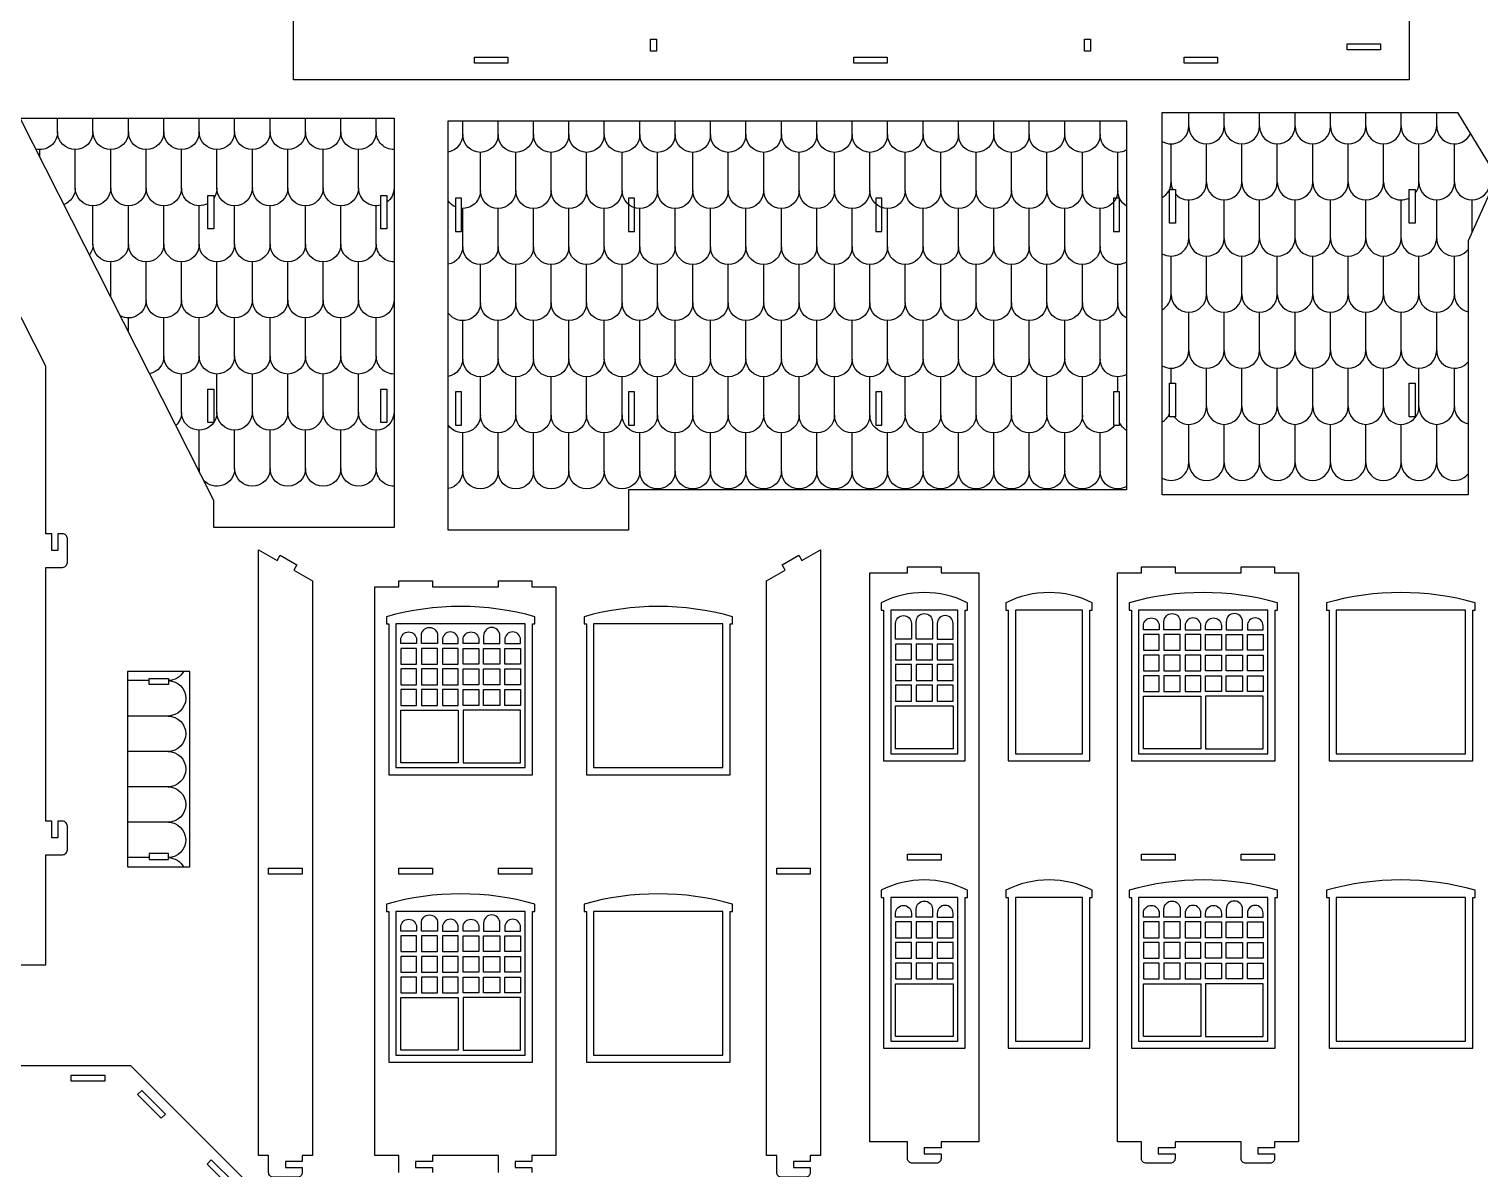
# Model space of a CAD drawing. Extents: x -1025 to 1051, y -1223 to 592.
# Drawn here: x -503 to 224, y -933 to -362 of the extents above; entities that cross this region are included whole.
import ezdxf

# ---------------------------------------------------------------- set-up
doc = ezdxf.new("R2010")
doc.units = 0
doc.header["$MEASUREMENT"] = 0
doc.layers.add('LAYER1', color=18, linetype='CONTINUOUS')

msp = doc.modelspace()

# ---------------------------------------------------------------- linework, layer by layer
at = {"layer": 'LAYER1'}
for points in [[(188.24, -351.83), (188.24, -387.21), (-370.69, -387.21), (-370.69, -336.25)], [(-488.9, -413.28), (-488.9, -406.42)], [(-471.16, -413.28), (-471.16, -406.42)], [(-453.42, -413.28), (-453.42, -406.42)], [(-435.68, -413.28), (-435.68, -406.42)], [(-417.94, -413.28), (-417.94, -406.42)], [(-400.2, -413.28), (-400.2, -406.42)], [(-382.46, -413.28), (-382.46, -406.42)], [(-364.72, -413.28), (-364.72, -406.42)], [(-346.98, -413.28), (-346.98, -406.42)], [(-329.24, -413.28), (-329.24, -406.42)], [(77.78, -410.39), (77.78, -403.53)], [(95.52, -410.39), (95.52, -403.53)], [(113.26, -410.39), (113.26, -403.53)], [(131, -410.39), (131, -403.53)], [(148.74, -410.39), (148.74, -403.53)], [(166.48, -410.39), (166.48, -403.53)], [(184.22, -410.39), (184.22, -403.53)], [(201.96, -410.39), (201.96, -403.53)], [(-285.97, -414.63), (-285.97, -407.77)], [(-268.23, -414.63), (-268.23, -407.77)], [(-250.49, -414.63), (-250.49, -407.77)], [(-232.75, -414.63), (-232.75, -407.77)], [(-215.01, -414.63), (-215.01, -407.77)], [(-197.27, -414.63), (-197.27, -407.77)], [(-179.53, -414.63), (-179.53, -407.77)], [(-161.79, -414.63), (-161.79, -407.77)], [(-144.05, -414.63), (-144.05, -407.77)], [(-126.31, -414.63), (-126.31, -407.77)], [(-108.57, -414.63), (-108.57, -407.77)], [(-90.83, -414.63), (-90.83, -407.77)], [(-73.09, -414.63), (-73.09, -407.77)], [(-55.35, -414.63), (-55.35, -407.77)], [(-37.61, -414.63), (-37.61, -407.77)], [(-19.87, -414.63), (-19.87, -407.77)], [(-2.13, -414.63), (-2.13, -407.77)], [(15.61, -414.63), (15.61, -407.77)], [(33.35, -414.63), (33.35, -407.77)], [(68.91, -438.49), (68.91, -419.26)], [(86.65, -438.49), (86.65, -419.26)], [(104.39, -438.49), (104.39, -419.26)], [(122.13, -438.49), (122.13, -419.26)], [(139.87, -438.49), (139.87, -419.26)], [(157.61, -438.49), (157.61, -419.26)], [(175.35, -438.49), (175.35, -419.26)], [(193.09, -438.49), (193.09, -419.26)], [(210.83, -438.49), (210.83, -419.26)], [(-497.77, -425.88), (-497.77, -422.15)], [(-480.03, -441.38), (-480.03, -422.15)], [(-462.29, -441.38), (-462.29, -422.15)], [(-444.55, -441.38), (-444.55, -422.15)], [(-426.81, -441.38), (-426.81, -422.15)], [(-409.07, -441.38), (-409.07, -422.15)], [(-391.33, -441.38), (-391.33, -422.15)], [(-373.59, -441.38), (-373.59, -422.15)], [(-355.85, -441.38), (-355.85, -422.15)], [(-338.11, -441.38), (-338.11, -422.15)], [(-277.1, -442.73), (-277.1, -423.5)], [(-259.36, -442.73), (-259.36, -423.5)], [(-241.62, -442.73), (-241.62, -423.5)], [(-223.88, -442.73), (-223.88, -423.5)], [(-206.14, -442.73), (-206.14, -423.5)], [(-188.4, -442.73), (-188.4, -423.5)], [(-170.66, -442.73), (-170.66, -423.5)], [(-152.92, -442.73), (-152.92, -423.5)], [(-135.18, -442.73), (-135.18, -423.5)], [(-117.44, -442.73), (-117.44, -423.5)], [(-99.7, -442.73), (-99.7, -423.5)], [(-81.96, -442.73), (-81.96, -423.5)], [(-64.22, -442.73), (-64.22, -423.5)], [(-46.48, -442.73), (-46.48, -423.5)], [(-28.74, -442.73), (-28.74, -423.5)], [(-11, -442.73), (-11, -423.5)], [(6.74, -442.73), (6.74, -423.5)], [(24.48, -442.73), (24.48, -423.5)], [(42.22, -442.73), (42.22, -423.5)], [(-471.16, -469.49), (-471.16, -450.25)], [(-453.42, -469.49), (-453.42, -450.25)], [(-435.68, -469.49), (-435.68, -450.25)], [(-417.94, -469.49), (-417.94, -450.25)], [(-400.2, -469.49), (-400.2, -450.25)], [(-382.46, -469.49), (-382.46, -450.25)], [(-364.72, -469.49), (-364.72, -450.25)], [(-346.98, -469.49), (-346.98, -450.25)], [(-329.24, -469.49), (-329.24, -450.25)], [(77.78, -466.59), (77.78, -447.36)], [(95.52, -466.59), (95.52, -447.36)], [(113.26, -466.59), (113.26, -447.36)], [(131, -466.59), (131, -447.36)], [(148.74, -466.59), (148.74, -447.36)], [(166.48, -466.59), (166.48, -447.36)], [(184.22, -466.59), (184.22, -447.36)], [(201.96, -466.59), (201.96, -447.36)], [(219.7, -463.42), (219.7, -447.36)], [(-285.97, -470.83), (-285.97, -451.6)], [(-268.23, -470.83), (-268.23, -451.6)], [(-250.49, -470.83), (-250.49, -451.6)], [(-232.75, -470.83), (-232.75, -451.6)], [(-215.01, -470.83), (-215.01, -451.6)], [(-197.27, -470.83), (-197.27, -451.6)], [(-179.53, -470.83), (-179.53, -451.6)], [(-161.79, -470.83), (-161.79, -451.6)], [(-144.05, -470.83), (-144.05, -451.6)], [(-126.31, -470.83), (-126.31, -451.6)], [(-108.57, -470.83), (-108.57, -451.6)], [(-90.83, -470.83), (-90.83, -451.6)], [(-73.09, -470.83), (-73.09, -451.6)], [(-55.35, -470.83), (-55.35, -451.6)], [(-37.61, -470.83), (-37.61, -451.6)], [(-19.87, -470.83), (-19.87, -451.6)], [(-2.13, -470.83), (-2.13, -451.6)], [(15.61, -470.83), (15.61, -451.6)], [(33.35, -470.83), (33.35, -451.6)], [(-462.29, -495.95), (-462.29, -478.36)], [(-444.55, -497.59), (-444.55, -478.36)], [(-426.81, -497.59), (-426.81, -478.36)], [(-409.07, -497.59), (-409.07, -478.36)], [(-391.33, -497.59), (-391.33, -478.36)], [(-373.59, -497.59), (-373.59, -478.36)], [(-355.85, -497.59), (-355.85, -478.36)], [(-338.11, -497.59), (-338.11, -478.36)], [(-277.1, -498.94), (-277.1, -479.7)], [(-259.36, -498.94), (-259.36, -479.7)], [(-241.62, -498.94), (-241.62, -479.7)], [(-223.88, -498.94), (-223.88, -479.7)], [(-206.14, -498.94), (-206.14, -479.7)], [(-188.4, -498.94), (-188.4, -479.7)], [(-170.66, -498.94), (-170.66, -479.7)], [(-152.92, -498.94), (-152.92, -479.7)], [(-135.18, -498.94), (-135.18, -479.7)], [(-117.44, -498.94), (-117.44, -479.7)], [(-99.7, -498.94), (-99.7, -479.7)], [(-81.96, -498.94), (-81.96, -479.7)], [(-64.22, -498.94), (-64.22, -479.7)], [(-46.48, -498.94), (-46.48, -479.7)], [(-28.74, -498.94), (-28.74, -479.7)], [(-11, -498.94), (-11, -479.7)], [(6.74, -498.94), (6.74, -479.7)], [(24.48, -498.94), (24.48, -479.7)], [(42.22, -498.94), (42.22, -479.7)], [(68.91, -494.7), (68.91, -475.46)], [(86.65, -494.7), (86.65, -475.46)], [(104.39, -494.7), (104.39, -475.46)], [(122.13, -494.7), (122.13, -475.46)], [(139.87, -494.7), (139.87, -475.46)], [(157.61, -494.7), (157.61, -475.46)], [(175.35, -494.7), (175.35, -475.46)], [(193.09, -494.7), (193.09, -475.46)], [(210.83, -494.7), (210.83, -475.46)], [(-453.42, -513.47), (-453.42, -506.46)], [(-435.68, -525.69), (-435.68, -506.46)], [(-417.94, -525.69), (-417.94, -506.46)], [(-400.2, -525.69), (-400.2, -506.46)], [(-382.46, -525.69), (-382.46, -506.46)], [(-364.72, -525.69), (-364.72, -506.46)], [(-346.98, -525.69), (-346.98, -506.46)], [(-329.24, -525.69), (-329.24, -506.46)], [(-285.97, -527.04), (-285.97, -507.81)], [(-268.23, -527.04), (-268.23, -507.81)], [(-250.49, -527.04), (-250.49, -507.81)], [(-232.75, -527.04), (-232.75, -507.81)], [(-215.01, -527.04), (-215.01, -507.81)], [(-197.27, -527.04), (-197.27, -507.81)], [(-179.53, -527.04), (-179.53, -507.81)], [(-161.79, -527.04), (-161.79, -507.81)], [(-144.05, -527.04), (-144.05, -507.81)], [(-126.31, -527.04), (-126.31, -507.81)], [(-108.57, -527.04), (-108.57, -507.81)], [(-90.83, -527.04), (-90.83, -507.81)], [(-73.09, -527.04), (-73.09, -507.81)], [(-55.35, -527.04), (-55.35, -507.81)], [(-37.61, -527.04), (-37.61, -507.81)], [(-19.87, -527.04), (-19.87, -507.81)], [(-2.13, -527.04), (-2.13, -507.81)], [(15.61, -527.04), (15.61, -507.81)], [(33.35, -527.04), (33.35, -507.81)], [(77.78, -522.8), (77.78, -503.57)], [(95.52, -522.8), (95.52, -503.57)], [(113.26, -522.8), (113.26, -503.57)], [(131, -522.8), (131, -503.57)], [(148.74, -522.8), (148.74, -503.57)], [(166.48, -522.8), (166.48, -503.57)], [(184.22, -522.8), (184.22, -503.57)], [(201.96, -522.8), (201.96, -503.57)], [(-426.81, -553.8), (-426.81, -534.56)], [(-409.07, -553.8), (-409.07, -534.56)], [(-391.33, -553.8), (-391.33, -534.56)], [(-373.59, -553.8), (-373.59, -534.56)], [(-355.85, -553.8), (-355.85, -534.56)], [(-338.11, -553.8), (-338.11, -534.56)], [(-277.1, -555.15), (-277.1, -535.91)], [(-259.36, -555.15), (-259.36, -535.91)], [(-241.62, -555.15), (-241.62, -535.91)], [(-223.88, -555.15), (-223.88, -535.91)], [(-206.14, -555.15), (-206.14, -535.91)], [(-188.4, -555.15), (-188.4, -535.91)], [(-170.66, -555.15), (-170.66, -535.91)], [(-152.92, -555.15), (-152.92, -535.91)], [(-135.18, -555.15), (-135.18, -535.91)], [(-117.44, -555.15), (-117.44, -535.91)], [(-99.7, -555.15), (-99.7, -535.91)], [(-81.96, -555.15), (-81.96, -535.91)], [(-64.22, -555.15), (-64.22, -535.91)], [(-46.48, -555.15), (-46.48, -535.91)], [(-28.74, -555.15), (-28.74, -535.91)], [(-11, -555.15), (-11, -535.91)], [(6.74, -555.15), (6.74, -535.91)], [(24.48, -555.15), (24.48, -535.91)], [(42.22, -543.41), (42.22, -535.91)], [(68.91, -539.17), (68.91, -531.67)], [(86.65, -550.91), (86.65, -531.67)], [(104.39, -550.91), (104.39, -531.67)], [(122.13, -550.91), (122.13, -531.67)], [(139.87, -550.91), (139.87, -531.67)], [(157.61, -550.91), (157.61, -531.67)], [(175.35, -550.91), (175.35, -531.67)], [(193.09, -550.91), (193.09, -531.67)], [(210.83, -550.91), (210.83, -531.67)], [(-417.94, -581.9), (-417.94, -562.67)], [(-400.2, -581.9), (-400.2, -562.67)], [(-382.46, -581.9), (-382.46, -562.67)], [(-364.72, -581.9), (-364.72, -562.67)], [(-346.98, -581.9), (-346.98, -562.67)], [(-329.24, -581.9), (-329.24, -562.67)], [(-285.97, -583.25), (-285.97, -564.02)], [(-268.23, -583.25), (-268.23, -564.02)], [(-250.49, -583.25), (-250.49, -564.02)], [(-232.75, -583.25), (-232.75, -564.02)], [(-215.01, -583.25), (-215.01, -564.02)], [(-197.27, -583.25), (-197.27, -564.02)], [(-179.53, -583.25), (-179.53, -564.02)], [(-161.79, -583.25), (-161.79, -564.02)], [(-144.05, -583.25), (-144.05, -564.02)], [(-126.31, -583.25), (-126.31, -564.02)], [(-108.57, -583.25), (-108.57, -564.02)], [(-90.83, -583.25), (-90.83, -564.02)], [(-73.09, -583.25), (-73.09, -564.02)], [(-55.35, -583.25), (-55.35, -564.02)], [(-37.61, -583.25), (-37.61, -564.02)], [(-19.87, -583.25), (-19.87, -564.02)], [(-2.13, -583.25), (-2.13, -564.02)], [(15.61, -583.25), (15.61, -564.02)], [(33.35, -583.25), (33.35, -564.02)], [(77.78, -579.01), (77.78, -559.78)], [(95.52, -579.01), (95.52, -559.78)], [(113.26, -579.01), (113.26, -559.78)], [(131, -579.01), (131, -559.78)], [(148.74, -579.01), (148.74, -559.78)], [(166.48, -579.01), (166.48, -559.78)], [(184.22, -579.01), (184.22, -559.78)], [(201.96, -579.01), (201.96, -559.78)], [(-443.01, -688.17), (-453.8, -688.17)], [(-433.58, -705.91), (-453.8, -705.91)], [(-433.58, -723.65), (-453.8, -723.65)], [(-433.58, -741.39), (-453.8, -741.39)], [(-433.58, -759.13), (-453.8, -759.13)], [(-443.01, -776.87), (-453.8, -776.87)]]:
    msp.add_lwpolyline(points, dxfattribs=at)
for points in [[(-191.89, -366.81), (-188.89, -366.81), (-188.89, -372.81), (-191.89, -372.81)], [(25.61, -366.81), (28.61, -366.81), (28.61, -372.81), (25.61, -372.81)], [(157.04, -369.21), (173.84, -369.21), (173.84, -372.21), (157.04, -372.21)], [(-280.09, -375.81), (-263.29, -375.81), (-263.29, -378.81), (-280.09, -378.81)], [(-90.04, -375.81), (-73.24, -375.81), (-73.24, -378.81), (-90.04, -378.81)], [(75.42, -375.81), (92.22, -375.81), (92.22, -378.81), (75.42, -378.81)], [(-410.63, -597.97), (-507.63, -406.42), (-320.37, -406.42), (-320.37, -611.41), (-410.63, -611.41)], [(217.71, -467.85), (217.71, -595.08), (64.49, -595.08), (64.49, -403.53), (212.36, -403.53), (232.07, -435.98)], [(46.64, -592.66), (-112.28, -592.66), (-202.96, -592.66), (-202.96, -612.76), (-293.22, -612.76), (-293.22, -407.77), (46.64, -407.77)], [(68.09, -442.18), (71.09, -442.18), (71.09, -458.98), (68.09, -458.98)], [(188.22, -442.18), (191.22, -442.18), (191.22, -458.98), (188.22, -458.98)], [(-413.63, -445.07), (-410.63, -445.07), (-410.63, -461.87), (-413.63, -461.87)], [(-326.97, -445.07), (-323.97, -445.07), (-323.97, -461.87), (-326.97, -461.87)], [(-286.62, -446.42), (-289.62, -446.42), (-289.62, -463.22), (-286.62, -463.22)], [(-199.96, -446.42), (-202.96, -446.42), (-202.96, -463.22), (-199.96, -463.22)], [(-75.97, -446.42), (-78.97, -446.42), (-78.97, -463.22), (-75.97, -463.22)], [(43.04, -446.42), (40.04, -446.42), (40.04, -463.22), (43.04, -463.22)], [(-413.63, -542.07), (-410.63, -542.07), (-410.63, -558.87), (-413.63, -558.87)], [(-326.97, -542.07), (-323.97, -542.07), (-323.97, -558.87), (-326.97, -558.87)], [(-286.62, -543.41), (-289.62, -543.41), (-289.62, -560.21), (-286.62, -560.21)], [(-199.96, -543.41), (-202.96, -543.41), (-202.96, -560.21), (-199.96, -560.21)], [(-75.97, -543.41), (-78.97, -543.41), (-78.97, -560.21), (-75.97, -560.21)], [(43.04, -543.41), (40.04, -543.41), (40.04, -560.21), (43.04, -560.21)], [(68.09, -539.17), (71.09, -539.17), (71.09, -555.97), (68.09, -555.97)], [(188.22, -539.17), (191.22, -539.17), (191.22, -555.97), (188.22, -555.97)], [(-37.91, -652.8), (-71.51, -652.8), (-71.51, -724.8), (-37.91, -724.8)], [(24.58, -652.8), (-9.02, -652.8), (-9.02, -724.8), (24.58, -724.8)], [(117.43, -652.8), (52.63, -652.8), (52.63, -724.8), (117.43, -724.8)], [(216.43, -652.8), (151.63, -652.8), (151.63, -724.8), (216.43, -724.8)], [(-254.59, -659.77), (-319.39, -659.77), (-319.39, -731.77), (-254.59, -731.77)], [(-155.59, -659.77), (-220.39, -659.77), (-220.39, -731.77), (-155.59, -731.77)], [(55.03, -672.98), (62.95, -672.98), (62.95, -665.06), (55.03, -665.06)], [(65.35, -672.98), (73.51, -672.98), (73.51, -665.06), (65.35, -665.06)], [(75.91, -672.98), (83.83, -672.98), (83.83, -665.06), (75.91, -665.06)], [(94.15, -672.98), (86.23, -672.98), (86.23, -665.06), (94.15, -665.06)], [(104.71, -672.98), (96.55, -672.98), (96.55, -665.06), (104.71, -665.06)], [(115.03, -672.98), (107.11, -672.98), (107.11, -665.06), (115.03, -665.06)], [(-316.99, -679.95), (-309.07, -679.95), (-309.07, -672.03), (-316.99, -672.03)], [(-306.67, -679.95), (-298.51, -679.95), (-298.51, -672.03), (-306.67, -672.03)], [(-296.11, -679.95), (-288.19, -679.95), (-288.19, -672.03), (-296.11, -672.03)], [(-277.87, -679.95), (-285.79, -679.95), (-285.79, -672.03), (-277.87, -672.03)], [(-267.31, -679.95), (-275.47, -679.95), (-275.47, -672.03), (-267.31, -672.03)], [(-256.99, -679.95), (-264.91, -679.95), (-264.91, -672.03), (-256.99, -672.03)], [(-69.11, -677.78), (-61.19, -677.78), (-61.19, -669.86), (-69.11, -669.86)], [(-58.79, -677.78), (-50.63, -677.78), (-50.63, -669.86), (-58.79, -669.86)], [(-48.23, -677.78), (-40.31, -677.78), (-40.31, -669.86), (-48.23, -669.86)], [(55.03, -683.3), (62.95, -683.3), (62.95, -675.38), (55.03, -675.38)], [(65.35, -683.3), (73.51, -683.3), (73.51, -675.38), (65.35, -675.38)], [(75.91, -683.3), (83.83, -683.3), (83.83, -675.38), (75.91, -675.38)], [(94.15, -683.3), (86.23, -683.3), (86.23, -675.38), (94.15, -675.38)], [(104.71, -683.3), (96.55, -683.3), (96.55, -675.38), (104.71, -675.38)], [(115.03, -683.3), (107.11, -683.3), (107.11, -675.38), (115.03, -675.38)], [(-316.99, -690.27), (-309.07, -690.27), (-309.07, -682.35), (-316.99, -682.35)], [(-306.67, -690.27), (-298.51, -690.27), (-298.51, -682.35), (-306.67, -682.35)], [(-296.11, -690.27), (-288.19, -690.27), (-288.19, -682.35), (-296.11, -682.35)], [(-277.87, -690.27), (-285.79, -690.27), (-285.79, -682.35), (-277.87, -682.35)], [(-267.31, -690.27), (-275.47, -690.27), (-275.47, -682.35), (-267.31, -682.35)], [(-256.99, -690.27), (-264.91, -690.27), (-264.91, -682.35), (-256.99, -682.35)], [(-69.11, -688.1), (-61.19, -688.1), (-61.19, -680.18), (-69.11, -680.18)], [(-58.79, -688.1), (-50.63, -688.1), (-50.63, -680.18), (-58.79, -680.18)], [(-48.23, -688.1), (-40.31, -688.1), (-40.31, -680.18), (-48.23, -680.18)], [(-453.8, -781.45), (-422.62, -781.45), (-422.62, -683.58), (-453.8, -683.58)], [(-443.01, -690.18), (-443.01, -687.18), (-433.41, -687.18), (-433.41, -690.18)], [(-69.11, -698.42), (-61.19, -698.42), (-61.19, -690.5), (-69.11, -690.5)], [(-58.79, -698.42), (-50.63, -698.42), (-50.63, -690.5), (-58.79, -690.5)], [(-48.23, -698.42), (-40.31, -698.42), (-40.31, -690.5), (-48.23, -690.5)], [(55.03, -693.62), (62.95, -693.62), (62.95, -685.7), (55.03, -685.7)], [(65.35, -693.62), (73.51, -693.62), (73.51, -685.7), (65.35, -685.7)], [(75.91, -693.62), (83.83, -693.62), (83.83, -685.7), (75.91, -685.7)], [(94.15, -693.62), (86.23, -693.62), (86.23, -685.7), (94.15, -685.7)], [(104.71, -693.62), (96.55, -693.62), (96.55, -685.7), (104.71, -685.7)], [(115.03, -693.62), (107.11, -693.62), (107.11, -685.7), (115.03, -685.7)], [(-316.99, -700.59), (-309.07, -700.59), (-309.07, -692.67), (-316.99, -692.67)], [(-306.67, -700.59), (-298.51, -700.59), (-298.51, -692.67), (-306.67, -692.67)], [(-296.11, -700.59), (-288.19, -700.59), (-288.19, -692.67), (-296.11, -692.67)], [(-277.87, -700.59), (-285.79, -700.59), (-285.79, -692.67), (-277.87, -692.67)], [(-267.31, -700.59), (-275.47, -700.59), (-275.47, -692.67), (-267.31, -692.67)], [(-256.99, -700.59), (-264.91, -700.59), (-264.91, -692.67), (-256.99, -692.67)], [(83.83, -722.4), (55.03, -722.4), (55.03, -696.02), (83.83, -696.02)], [(86.23, -722.4), (115.03, -722.4), (115.03, -696.02), (86.23, -696.02)], [(-288.19, -729.37), (-316.99, -729.37), (-316.99, -702.99), (-288.19, -702.99)], [(-285.79, -729.37), (-256.99, -729.37), (-256.99, -702.99), (-285.79, -702.99)], [(-40.31, -722.4), (-69.11, -722.4), (-69.11, -700.82), (-40.31, -700.82)], [(-443.01, -774.85), (-443.01, -777.85), (-433.41, -777.85), (-433.41, -774.85)], [(-63.11, -775.2), (-46.31, -775.2), (-46.31, -778.2), (-63.11, -778.2)], [(54.09, -775.2), (70.89, -775.2), (70.89, -778.2), (54.09, -778.2)], [(103.96, -775.2), (120.76, -775.2), (120.76, -778.2), (103.96, -778.2)], [(-383.18, -782.17), (-366.38, -782.17), (-366.38, -785.17), (-383.18, -785.17)], [(-317.93, -782.17), (-301.13, -782.17), (-301.13, -785.17), (-317.93, -785.17)], [(-268.05, -782.17), (-251.25, -782.17), (-251.25, -785.17), (-268.05, -785.17)], [(-128.63, -782.17), (-111.83, -782.17), (-111.83, -785.17), (-128.63, -785.17)], [(-37.91, -796.8), (-71.51, -796.8), (-71.51, -868.8), (-37.91, -868.8)], [(24.58, -796.8), (-9.02, -796.8), (-9.02, -868.8), (24.58, -868.8)], [(117.43, -796.8), (52.63, -796.8), (52.63, -868.8), (117.43, -868.8)], [(216.43, -796.8), (151.63, -796.8), (151.63, -868.8), (216.43, -868.8)], [(-254.59, -803.77), (-319.39, -803.77), (-319.39, -875.77), (-254.59, -875.77)], [(-155.59, -803.77), (-220.39, -803.77), (-220.39, -875.77), (-155.59, -875.77)], [(-69.11, -816.98), (-61.19, -816.98), (-61.19, -809.06), (-69.11, -809.06)], [(-58.79, -816.98), (-50.63, -816.98), (-50.63, -809.06), (-58.79, -809.06)], [(-48.23, -816.98), (-40.31, -816.98), (-40.31, -809.06), (-48.23, -809.06)], [(55.03, -816.98), (62.95, -816.98), (62.95, -809.06), (55.03, -809.06)], [(65.35, -816.98), (73.51, -816.98), (73.51, -809.06), (65.35, -809.06)], [(75.91, -816.98), (83.83, -816.98), (83.83, -809.06), (75.91, -809.06)], [(94.15, -816.98), (86.23, -816.98), (86.23, -809.06), (94.15, -809.06)], [(104.71, -816.98), (96.55, -816.98), (96.55, -809.06), (104.71, -809.06)], [(115.03, -816.98), (107.11, -816.98), (107.11, -809.06), (115.03, -809.06)], [(-316.99, -823.95), (-309.07, -823.95), (-309.07, -816.03), (-316.99, -816.03)], [(-306.67, -823.95), (-298.51, -823.95), (-298.51, -816.03), (-306.67, -816.03)], [(-296.11, -823.95), (-288.19, -823.95), (-288.19, -816.03), (-296.11, -816.03)], [(-277.87, -823.95), (-285.79, -823.95), (-285.79, -816.03), (-277.87, -816.03)], [(-267.31, -823.95), (-275.47, -823.95), (-275.47, -816.03), (-267.31, -816.03)], [(-256.99, -823.95), (-264.91, -823.95), (-264.91, -816.03), (-256.99, -816.03)], [(-69.11, -827.3), (-61.19, -827.3), (-61.19, -819.38), (-69.11, -819.38)], [(-58.79, -827.3), (-50.63, -827.3), (-50.63, -819.38), (-58.79, -819.38)], [(-48.23, -827.3), (-40.31, -827.3), (-40.31, -819.38), (-48.23, -819.38)], [(55.03, -827.3), (62.95, -827.3), (62.95, -819.38), (55.03, -819.38)], [(65.35, -827.3), (73.51, -827.3), (73.51, -819.38), (65.35, -819.38)], [(75.91, -827.3), (83.83, -827.3), (83.83, -819.38), (75.91, -819.38)], [(94.15, -827.3), (86.23, -827.3), (86.23, -819.38), (94.15, -819.38)], [(104.71, -827.3), (96.55, -827.3), (96.55, -819.38), (104.71, -819.38)], [(115.03, -827.3), (107.11, -827.3), (107.11, -819.38), (115.03, -819.38)], [(-316.99, -834.27), (-309.07, -834.27), (-309.07, -826.35), (-316.99, -826.35)], [(-306.67, -834.27), (-298.51, -834.27), (-298.51, -826.35), (-306.67, -826.35)], [(-296.11, -834.27), (-288.19, -834.27), (-288.19, -826.35), (-296.11, -826.35)], [(-277.87, -834.27), (-285.79, -834.27), (-285.79, -826.35), (-277.87, -826.35)], [(-267.31, -834.27), (-275.47, -834.27), (-275.47, -826.35), (-267.31, -826.35)], [(-256.99, -834.27), (-264.91, -834.27), (-264.91, -826.35), (-256.99, -826.35)], [(-69.11, -837.62), (-61.19, -837.62), (-61.19, -829.7), (-69.11, -829.7)], [(-58.79, -837.62), (-50.63, -837.62), (-50.63, -829.7), (-58.79, -829.7)], [(-48.23, -837.62), (-40.31, -837.62), (-40.31, -829.7), (-48.23, -829.7)], [(55.03, -837.62), (62.95, -837.62), (62.95, -829.7), (55.03, -829.7)], [(65.35, -837.62), (73.51, -837.62), (73.51, -829.7), (65.35, -829.7)], [(75.91, -837.62), (83.83, -837.62), (83.83, -829.7), (75.91, -829.7)], [(94.15, -837.62), (86.23, -837.62), (86.23, -829.7), (94.15, -829.7)], [(104.71, -837.62), (96.55, -837.62), (96.55, -829.7), (104.71, -829.7)], [(115.03, -837.62), (107.11, -837.62), (107.11, -829.7), (115.03, -829.7)], [(-316.99, -844.59), (-309.07, -844.59), (-309.07, -836.67), (-316.99, -836.67)], [(-306.67, -844.59), (-298.51, -844.59), (-298.51, -836.67), (-306.67, -836.67)], [(-296.11, -844.59), (-288.19, -844.59), (-288.19, -836.67), (-296.11, -836.67)], [(-277.87, -844.59), (-285.79, -844.59), (-285.79, -836.67), (-277.87, -836.67)], [(-267.31, -844.59), (-275.47, -844.59), (-275.47, -836.67), (-267.31, -836.67)], [(-256.99, -844.59), (-264.91, -844.59), (-264.91, -836.67), (-256.99, -836.67)], [(-40.31, -866.4), (-69.11, -866.4), (-69.11, -840.02), (-40.31, -840.02)], [(83.83, -866.4), (55.03, -866.4), (55.03, -840.02), (83.83, -840.02)], [(86.23, -866.4), (115.03, -866.4), (115.03, -840.02), (86.23, -840.02)], [(-288.19, -873.37), (-316.99, -873.37), (-316.99, -846.99), (-288.19, -846.99)], [(-285.79, -873.37), (-256.99, -873.37), (-256.99, -846.99), (-285.79, -846.99)], [(-1024.79, -950.89), (-994.79, -950.89), (-994.79, -912.03), (-946.98, -864.23), (-843.39, -864.23), (-795.59, -912.03), (-795.59, -920.89), (-759.14, -920.89), (-696.74, -920.89), (-696.74, -920.97), (-584.07, -920.89), (-544.15, -880.97), (-452.4, -880.97), (-387.52, -945.85), (-387.52, -1037.6), (-426.25, -1076.33), (-426.25, -1222.69), (-994.79, -1222.69), (-994.79, -1066.77), (-1024.79, -1066.77)], [(-482.07, -888.77), (-482.07, -885.77), (-465.27, -885.77), (-465.27, -888.77)], [(-436.93, -907.47), (-434.81, -905.34), (-446.69, -893.46), (-448.81, -895.59)], [(-402.14, -942.26), (-400.02, -940.14), (-411.9, -928.26), (-414.02, -930.38)]]:
    msp.add_lwpolyline(points, close=True, dxfattribs=at)
for points in [[(-320.37, -422.15, -0.414214), (-329.24, -413.28, -1), (-346.98, -413.28, -1), (-364.72, -413.28, -1), (-382.46, -413.28, -1), (-400.2, -413.28, -1), (-417.94, -413.28, -1), (-435.68, -413.28, -1), (-453.42, -413.28, -1), (-471.16, -413.28, -1), (-488.9, -413.28, -0.48284), (-499.78, -421.92)], [(64.49, -418.08, 0.576718), (77.78, -410.39, 1), (95.52, -410.39, 1), (113.26, -410.39, 1), (131, -410.39, 1), (148.74, -410.39, 1), (166.48, -410.39, 1), (184.22, -410.39, 1), (201.96, -410.39, 0.799485), (218.84, -414.19)], [(46.64, -422.32, -0.576718), (33.35, -414.63, -1), (15.61, -414.63, -1), (-2.13, -414.63, -1), (-19.87, -414.63, -1), (-37.61, -414.63, -1), (-55.35, -414.63, -1), (-73.09, -414.63, -1), (-90.83, -414.63, -1), (-108.57, -414.63, -1), (-126.31, -414.63, -1), (-144.05, -414.63, -1), (-161.79, -414.63, -1), (-179.53, -414.63, -1), (-197.27, -414.63, -1), (-215.01, -414.63, -1), (-232.75, -414.63, -1), (-250.49, -414.63, -1), (-268.23, -414.63, -1), (-285.97, -414.63, -0.361439), (-293.22, -423.35)], [(-413.63, -449.13, -0.57188), (-426.81, -441.38, -1), (-444.55, -441.38, -1), (-462.29, -441.38, -1), (-480.03, -441.38, -0.310751), (-485.73, -449.66)], [(-326.97, -449.96, -0.492213), (-338.11, -441.38, -1), (-355.85, -441.38, -1), (-373.59, -441.38, -1), (-391.33, -441.38, -1), (-409.07, -441.38, -0.151781), (-410.63, -446.41)], [(-320.37, -441.38, -0.237998), (-323.97, -448.52)], [(46.64, -450.4, -0.267441), (42.22, -442.73, -1), (24.48, -442.73, -1), (6.74, -442.73, -1), (-11, -442.73, -1), (-28.74, -442.73, -1), (-46.48, -442.73, -1), (-64.22, -442.73, -1), (-81.96, -442.73, -1), (-99.7, -442.73, -1), (-117.44, -442.73, -1), (-135.18, -442.73, -1), (-152.92, -442.73, -1), (-170.66, -442.73, -1), (-188.4, -442.73, -1), (-206.14, -442.73, -1), (-223.88, -442.73, -1), (-241.62, -442.73, -1), (-259.36, -442.73, -1), (-277.1, -442.73, -0.435918), (-286.62, -451.58)], [(64.49, -446.16, 0.267441), (68.91, -438.49, 0.107671), (69.72, -442.18)], [(71.09, -444.31, 0.69348), (86.65, -438.49, 1), (104.39, -438.49, 1), (122.13, -438.49, 1), (139.87, -438.49, 1), (157.61, -438.49, 1), (175.35, -438.49, 0.558942), (188.22, -446.41)], [(191.22, -443.94, 0.16682), (193.09, -438.49, 1), (210.83, -438.49, 1), (228.57, -438.49, 0.104172), (229.33, -442.07)], [(-289.62, -450.81, -0.134003), (-293.22, -447.84)], [(-320.37, -478.36, -0.414214), (-329.24, -469.49, -1), (-346.98, -469.49, -1), (-364.72, -469.49, -1), (-382.46, -469.49, -1), (-400.2, -469.49, -1), (-417.94, -469.49, -1), (-435.68, -469.49, -1), (-453.42, -469.49, -1), (-471.16, -469.49, -0.164103), (-472.97, -474.86)], [(46.64, -478.52, -0.576718), (33.35, -470.83, -1), (15.61, -470.83, -1), (-2.13, -470.83, -1), (-19.87, -470.83, -1), (-37.61, -470.83, -1), (-55.35, -470.83, -1), (-73.09, -470.83, -1), (-90.83, -470.83, -1), (-108.57, -470.83, -1), (-126.31, -470.83, -1), (-144.05, -470.83, -1), (-161.79, -470.83, -1), (-179.53, -470.83, -1), (-197.27, -470.83, -1), (-215.01, -470.83, -1), (-232.75, -470.83, -1), (-250.49, -470.83, -1), (-268.23, -470.83, -1), (-285.97, -470.83, -0.361439), (-293.22, -479.55)], [(64.49, -474.28, 0.576718), (77.78, -466.59, 1), (95.52, -466.59, 1), (113.26, -466.59, 1), (131, -466.59, 1), (148.74, -466.59, 1), (166.48, -466.59, 1), (184.22, -466.59, 1), (201.96, -466.59, 0.705496), (217.71, -472.2)], [(-550.03, -830.62), (-494.81, -830.62), (-494.81, -775.42), (-486.41, -775.42, 0.414214), (-484.01, -773.02), (-484.01, -761.02, 0.414214), (-486.41, -758.62), (-488.81, -758.62), (-488.81, -767.02), (-491.81, -767.02), (-491.81, -758.62), (-494.81, -758.62), (-494.81, -631.42), (-486.41, -631.42, 0.414214), (-484.01, -629.02), (-484.01, -617.02, 0.414214), (-486.41, -614.62), (-488.81, -614.62), (-488.81, -623.02), (-491.81, -623.02), (-491.81, -614.62), (-494.81, -614.62), (-494.81, -530.62), (-512.43, -495.71)], [(-320.37, -497.59, -1), (-338.11, -497.59, -1), (-355.85, -497.59, -1), (-373.59, -497.59, -1), (-391.33, -497.59, -1), (-409.07, -497.59, -1), (-426.81, -497.59, -1), (-444.55, -497.59, -0.560744), (-457.46, -505.48)], [(46.64, -506.61, -0.267441), (42.22, -498.94, -1), (24.48, -498.94, -1), (6.74, -498.94, -1), (-11, -498.94, -1), (-28.74, -498.94, -1), (-46.48, -498.94, -1), (-64.22, -498.94, -1), (-81.96, -498.94, -1), (-99.7, -498.94, -1), (-117.44, -498.94, -1), (-135.18, -498.94, -1), (-152.92, -498.94, -1), (-170.66, -498.94, -1), (-188.4, -498.94, -1), (-206.14, -498.94, -1), (-223.88, -498.94, -1), (-241.62, -498.94, -1), (-259.36, -498.94, -1), (-277.1, -498.94, -0.732158), (-293.22, -504.05)], [(64.49, -502.37, 0.267441), (68.91, -494.7, 1), (86.65, -494.7, 1), (104.39, -494.7, 1), (122.13, -494.7, 1), (139.87, -494.7, 1), (157.61, -494.7, 1), (175.35, -494.7, 1), (193.09, -494.7, 1), (210.83, -494.7, 0.349221), (217.71, -503.34)], [(64.49, -530.49, 0.576718), (77.78, -522.8, 1), (95.52, -522.8, 1), (113.26, -522.8, 1), (131, -522.8, 1), (148.74, -522.8, 1), (166.48, -522.8, 1), (184.22, -522.8, 1), (201.96, -522.8, 0.705496), (217.71, -528.41)], [(-320.37, -534.56, -0.414214), (-329.24, -525.69, -1), (-346.98, -525.69, -1), (-364.72, -525.69, -1), (-382.46, -525.69, -1), (-400.2, -525.69, -1), (-417.94, -525.69, -1), (-435.68, -525.69, -0.357985), (-442.83, -534.39)], [(46.64, -534.73, -0.576718), (33.35, -527.04, -1), (15.61, -527.04, -1), (-2.13, -527.04, -1), (-19.87, -527.04, -1), (-37.61, -527.04, -1), (-55.35, -527.04, -1), (-73.09, -527.04, -1), (-90.83, -527.04, -1), (-108.57, -527.04, -1), (-126.31, -527.04, -1), (-144.05, -527.04, -1), (-161.79, -527.04, -1), (-179.53, -527.04, -1), (-197.27, -527.04, -1), (-215.01, -527.04, -1), (-232.75, -527.04, -1), (-250.49, -527.04, -1), (-268.23, -527.04, -1), (-285.97, -527.04, -0.361439), (-293.22, -535.76)], [(70.5, -555.97, 0.734236), (86.65, -550.91, 1), (104.39, -550.91, 1), (122.13, -550.91, 1), (139.87, -550.91, 1), (157.61, -550.91, 1), (175.35, -550.91, 0.71406), (191.22, -556.35, 0.16682), (193.09, -550.91, 1), (210.83, -550.91, 0.349221), (217.71, -559.55)], [(-410.66, -558.87, -0.734236), (-426.81, -553.8, -0.210306), (-429.69, -560.34)], [(-320.37, -553.8, -1), (-338.11, -553.8, -1), (-355.85, -553.8, -1), (-373.59, -553.8, -1), (-391.33, -553.8, -1), (-409.07, -553.8, -0.151781), (-410.63, -558.82)], [(40.63, -560.21, -0.734236), (24.48, -555.15, -1), (6.74, -555.15, -1), (-11, -555.15, -1), (-28.74, -555.15, -1), (-46.48, -555.15, -1), (-64.22, -555.15, -1), (-81.96, -555.15, -1), (-99.7, -555.15, -1), (-117.44, -555.15, -1), (-135.18, -555.15, -1), (-152.92, -555.15, -1), (-170.66, -555.15, -1), (-188.4, -555.15, -1), (-206.14, -555.15, -1), (-223.88, -555.15, -1), (-241.62, -555.15, -1), (-259.36, -555.15, -1), (-277.1, -555.15, -0.732158), (-293.22, -560.25)], [(46.64, -562.82, -0.154157), (43.04, -558.87)], [(64.49, -558.58, 0.154157), (68.09, -554.63)], [(64.49, -586.7, 0.576718), (77.78, -579.01, 1), (95.52, -579.01, 1), (113.26, -579.01, 1), (131, -579.01, 1), (148.74, -579.01, 1), (166.48, -579.01, 1), (184.22, -579.01, 1), (201.96, -579.01, 0.705496), (217.71, -584.61)], [(-417.67, -584.07, -0.061857), (-417.94, -581.9, -0.040035), (-418.05, -583.31)], [(-320.37, -590.77, -0.414214), (-329.24, -581.9, -1), (-346.98, -581.9, -1), (-364.72, -581.9, -1), (-382.46, -581.9, -1), (-400.2, -581.9, -0.703116), (-415.91, -587.55)], [(46.64, -590.94, -0.576718), (33.35, -583.25, -1), (15.61, -583.25, -1), (-2.13, -583.25, -1), (-19.87, -583.25, -1), (-37.61, -583.25, -1), (-55.35, -583.25, -1), (-73.09, -583.25, -1), (-90.83, -583.25, -1), (-108.57, -583.25, -1), (-126.31, -583.25, -1), (-144.05, -583.25, -1), (-161.79, -583.25, -1), (-179.53, -583.25, -1), (-197.27, -583.25, -1), (-215.01, -583.25, -1), (-232.75, -583.25, -1), (-250.49, -583.25, -1), (-268.23, -583.25, -1), (-285.97, -583.25, -0.361439), (-293.22, -591.97)], [(-317.93, -934.57), (-317.93, -926.17), (-329.93, -926.17), (-329.93, -641.17), (-317.93, -641.17), (-317.93, -638.17), (-301.13, -638.17), (-301.13, -641.17), (-268.05, -641.17), (-268.05, -638.17), (-251.25, -638.17), (-251.25, -641.17), (-239.25, -641.17), (-239.25, -926.17), (-251.25, -926.17), (-251.25, -929.17), (-259.65, -929.17), (-259.65, -932.17), (-251.25, -932.17), (-251.25, -934.57, -0.414214)], [(-425.82, -683.58, -0.267892), (-433.41, -688.16, -0.990033), (-433.58, -705.91, -1), (-433.58, -723.65, -1), (-433.58, -741.39, -1), (-433.58, -759.13, -0.990033), (-433.41, -776.86, -0.267892), (-425.82, -781.45)], [(-268.05, -934.57), (-268.05, -926.17), (-301.13, -926.17), (-301.13, -929.17), (-309.53, -929.17), (-309.53, -932.17), (-301.13, -932.17), (-301.13, -934.57, -0.414214)]]:
    msp.add_lwpolyline(points, format="xyb", dxfattribs=at)
for points in [[(-366.38, -929.17), (-374.78, -929.17), (-374.78, -932.17), (-366.38, -932.17), (-366.38, -934.57, -0.414214), (-368.78, -936.97), (-380.78, -936.97, -0.414214), (-383.18, -934.57), (-383.18, -926.17), (-388.28, -926.17), (-388.28, -622.58), (-378.94, -627.97), (-377.44, -625.37), (-369.12, -630.17), (-370.62, -632.77), (-361.28, -638.17), (-361.28, -926.17), (-366.38, -926.17)], [(-106.73, -622.58), (-106.73, -926.17), (-111.83, -926.17), (-111.83, -929.17), (-120.23, -929.17), (-120.23, -932.17), (-111.83, -932.17), (-111.83, -934.57, -0.414214), (-114.23, -936.97), (-126.23, -936.97, -0.414214), (-128.63, -934.57), (-128.63, -926.17), (-133.73, -926.17), (-133.73, -638.17), (-124.38, -632.77), (-125.88, -630.17), (-117.57, -625.37), (-116.07, -627.97)], [(-63.11, -927.6), (-63.11, -919.2), (-82.05, -919.2), (-82.05, -634.2), (-63.11, -634.2), (-63.11, -631.2), (-46.31, -631.2), (-46.31, -634.2), (-27.37, -634.2), (-27.37, -919.2), (-46.31, -919.2), (-46.31, -922.2), (-54.71, -922.2), (-54.71, -925.2), (-46.31, -925.2), (-46.31, -927.6, -0.414214), (-48.71, -930), (-60.71, -930, -0.414214)], [(106.36, -930, -0.414214), (103.96, -927.6), (103.96, -919.2), (70.89, -919.2), (70.89, -922.2), (62.49, -922.2), (62.49, -925.2), (70.89, -925.2), (70.89, -927.6, -0.414214), (68.49, -930), (56.49, -930, -0.414214), (54.09, -927.6), (54.09, -919.2), (42.09, -919.2), (42.09, -634.2), (54.09, -634.2), (54.09, -631.2), (70.89, -631.2), (70.89, -634.2), (103.96, -634.2), (103.96, -631.2), (120.76, -631.2), (120.76, -634.2), (132.76, -634.2), (132.76, -919.2), (120.76, -919.2), (120.76, -922.2), (112.36, -922.2), (112.36, -925.2), (120.76, -925.2), (120.76, -927.6, -0.414214), (118.36, -930)], [(-75.11, -652.8), (-75.11, -728.4), (-34.31, -728.4), (-34.31, -652.8), (-33.11, -652.8), (-33.11, -649.2, 0.238913), (-76.31, -649.2), (-76.31, -652.8)], [(-12.62, -652.8), (-12.62, -728.4), (28.18, -728.4), (28.18, -652.8), (29.38, -652.8), (29.38, -649.2, 0.238913), (-13.82, -649.2), (-13.82, -652.8)], [(49.03, -652.8), (49.03, -728.4), (121.03, -728.4), (121.03, -652.8), (122.23, -652.8), (122.23, -649.2, 0.138723), (47.83, -649.2), (47.83, -652.8)], [(148.03, -652.8), (148.03, -728.4), (220.03, -728.4), (220.03, -652.8), (221.23, -652.8), (221.23, -649.2, 0.138723), (146.83, -649.2), (146.83, -652.8)], [(-322.99, -659.77), (-322.99, -735.37), (-250.99, -735.37), (-250.99, -659.77), (-249.79, -659.77), (-249.79, -656.17, 0.138723), (-324.19, -656.17), (-324.19, -659.77)], [(-223.99, -659.77), (-223.99, -735.37), (-151.99, -735.37), (-151.99, -659.77), (-150.79, -659.77), (-150.79, -656.17, 0.138723), (-225.19, -656.17), (-225.19, -659.77)], [(-61.19, -659.54), (-61.19, -667.46), (-69.11, -667.46), (-69.11, -659.54, -1)], [(-58.79, -667.46), (-58.79, -658.68, -1), (-50.63, -658.68), (-50.63, -667.46)], [(-48.23, -659.54), (-48.23, -667.46), (-40.31, -667.46), (-40.31, -659.54, 1)], [(62.95, -660.74), (62.95, -662.66), (55.03, -662.66), (55.03, -660.74, -1)], [(65.35, -662.66), (65.35, -658.68, -1), (73.51, -658.68), (73.51, -662.66)], [(75.91, -660.74), (75.91, -662.66), (83.83, -662.66), (83.83, -660.74, 1)], [(94.15, -660.74), (94.15, -662.66), (86.23, -662.66), (86.23, -660.74, -1)], [(104.71, -662.66), (104.71, -658.68, 1), (96.55, -658.68), (96.55, -662.66)], [(107.11, -660.74), (107.11, -662.66), (115.03, -662.66), (115.03, -660.74, 1)], [(-309.07, -667.71), (-309.07, -669.63), (-316.99, -669.63), (-316.99, -667.71, -1)], [(-306.67, -669.63), (-306.67, -665.64, -1), (-298.51, -665.64), (-298.51, -669.63)], [(-296.11, -667.71), (-296.11, -669.63), (-288.19, -669.63), (-288.19, -667.71, 1)], [(-277.87, -667.71), (-277.87, -669.63), (-285.79, -669.63), (-285.79, -667.71, -1)], [(-267.31, -669.63), (-267.31, -665.64, 1), (-275.47, -665.64), (-275.47, -669.63)], [(-264.91, -667.71), (-264.91, -669.63), (-256.99, -669.63), (-256.99, -667.71, 1)], [(-75.11, -796.8), (-75.11, -872.4), (-34.31, -872.4), (-34.31, -796.8), (-33.11, -796.8), (-33.11, -793.2, 0.238913), (-76.31, -793.2), (-76.31, -796.8)], [(-12.62, -796.8), (-12.62, -872.4), (28.18, -872.4), (28.18, -796.8), (29.38, -796.8), (29.38, -793.2, 0.238913), (-13.82, -793.2), (-13.82, -796.8)], [(49.03, -796.8), (49.03, -872.4), (121.03, -872.4), (121.03, -796.8), (122.23, -796.8), (122.23, -793.2, 0.138723), (47.83, -793.2), (47.83, -796.8)], [(148.03, -796.8), (148.03, -872.4), (220.03, -872.4), (220.03, -796.8), (221.23, -796.8), (221.23, -793.2, 0.138723), (146.83, -793.2), (146.83, -796.8)], [(-322.99, -803.77), (-322.99, -879.37), (-250.99, -879.37), (-250.99, -803.77), (-249.79, -803.77), (-249.79, -800.17, 0.138723), (-324.19, -800.17), (-324.19, -803.77)], [(-223.99, -803.77), (-223.99, -879.37), (-151.99, -879.37), (-151.99, -803.77), (-150.79, -803.77), (-150.79, -800.17, 0.138723), (-225.19, -800.17), (-225.19, -803.77)], [(-58.79, -806.66), (-58.79, -802.68, -1), (-50.63, -802.68), (-50.63, -806.66)], [(65.35, -806.66), (65.35, -802.68, -1), (73.51, -802.68), (73.51, -806.66)], [(104.71, -806.66), (104.71, -802.68, 1), (96.55, -802.68), (96.55, -806.66)], [(-306.67, -813.63), (-306.67, -809.64, -1), (-298.51, -809.64), (-298.51, -813.63)], [(-267.31, -813.63), (-267.31, -809.64, 1), (-275.47, -809.64), (-275.47, -813.63)], [(-61.19, -804.74), (-61.19, -806.66), (-69.11, -806.66), (-69.11, -804.74, -1)], [(-48.23, -804.74), (-48.23, -806.66), (-40.31, -806.66), (-40.31, -804.74, 1)], [(62.95, -804.74), (62.95, -806.66), (55.03, -806.66), (55.03, -804.74, -1)], [(75.91, -804.74), (75.91, -806.66), (83.83, -806.66), (83.83, -804.74, 1)], [(94.15, -804.74), (94.15, -806.66), (86.23, -806.66), (86.23, -804.74, -1)], [(107.11, -804.74), (107.11, -806.66), (115.03, -806.66), (115.03, -804.74, 1)], [(-309.07, -811.71), (-309.07, -813.63), (-316.99, -813.63), (-316.99, -811.71, -1)], [(-296.11, -811.71), (-296.11, -813.63), (-288.19, -813.63), (-288.19, -811.71, 1)], [(-277.87, -811.71), (-277.87, -813.63), (-285.79, -813.63), (-285.79, -811.71, -1)], [(-264.91, -811.71), (-264.91, -813.63), (-256.99, -813.63), (-256.99, -811.71, 1)]]:
    msp.add_lwpolyline(points, format="xyb", close=True, dxfattribs=at)

doc.saveas('drawing.dxf')
